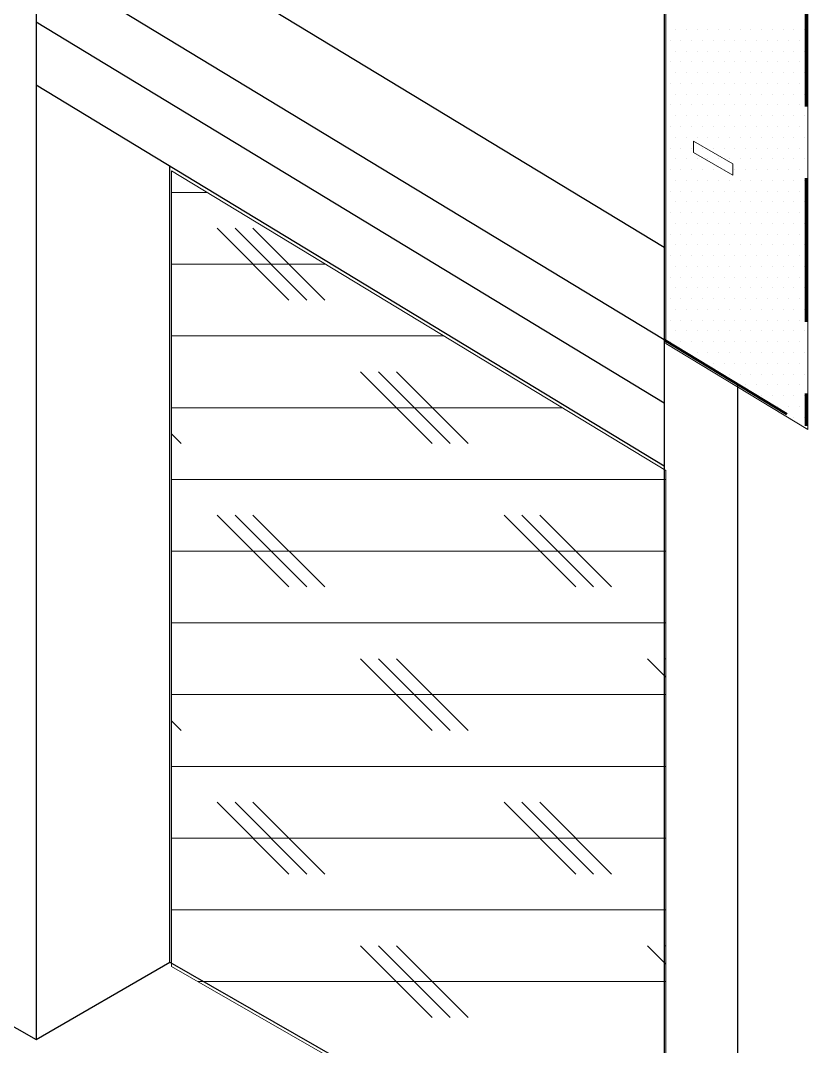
# Model space of a CAD drawing. Header units: inches. Extents: x -26 to 76, y -16 to 22.
# Drawn here: x -12.727 to -11.353, y -5.657 to -3.869 of the extents above; entities that cross this region are included whole.
import ezdxf

# ---------------------------------------------------------------- set-up
doc = ezdxf.new("R2010")
doc.units = ezdxf.units.IN
doc.header["$MEASUREMENT"] = 0
for name, pattern in [('AI-Linetype-32', [0.375113, 0.250075, -0.125038]), ('AI-Linetype-33', [0.375113, 0.250075, -0.125038]), ('AI-Linetype-83', [0.055556, 0.041667, -0.013889])]:
    doc.linetypes.add(name, pattern=pattern)
for name, color, linetype, lineweight in [('.ATI-HATCH', 7, 'Continuous', 0), ('G-ANNO-TTLB', 7, 'Continuous', 0), ('LOGOS', 7, 'Continuous', 0), ('TYVEK', 7, 'Continuous', 0)]:
    doc.layers.add(name, color=color, linetype=linetype, lineweight=lineweight)

# ---------------------------------------------------------------- blocks, each defined once
blk = doc.blocks.new('Block_312')
at = {"layer": 'LOGOS', "true_color": 0x231f20, "transparency": 33554687}
h = blk.add_hatch(color=250, dxfattribs=at)
h.dxf.hatch_style = 2
edge = h.paths.add_edge_path()
edge.add_spline(control_points=[(-11.6074, -2.9369), (-11.6493, -2.9575), (-11.6759, -2.9881), (-11.6759, -3.0224), (-11.6759, -3.0447), (-11.6646, -3.0654), (-11.6451, -3.0829), (-11.6347, -3.0736), (-11.6219, -3.0652), (-11.6074, -3.0581), (-11.6074, -3.0581), (-11.6074, -2.9369), (-11.6074, -2.9369)], knot_values=[0, 0, 0, 0, 1, 1, 1, 2, 2, 2, 3, 3, 3, 4, 4, 4, 4], degree=3, periodic=0)
h = blk.add_hatch(color=250, dxfattribs=at)
h.dxf.hatch_style = 2
edge = h.paths.add_edge_path()
edge.add_spline(control_points=[(-11.628, -3.0724), (-11.628, -3.0724), (-11.5423, -3.2207), (-11.5423, -3.2207), (-11.5423, -3.2207), (-11.628, -3.2702), (-11.628, -3.2702), (-11.628, -3.2702), (-11.628, -3.2319), (-11.628, -3.2319), (-11.6631, -3.2116), (-11.6848, -3.1836), (-11.6848, -3.1526), (-11.6848, -3.1526), (-11.6848, -3.0315), (-11.6848, -3.0315), (-11.6848, -3.0624), (-11.6631, -3.0905), (-11.628, -3.1107), (-11.628, -3.1107), (-11.628, -3.0724), (-11.628, -3.0724)], knot_values=[0, 0, 0, 0, 1, 1, 1, 2, 2, 2, 3, 3, 3, 4, 4, 4, 5, 5, 5, 6, 6, 6, 7, 7, 7, 7], degree=3, periodic=0)
at = {"layer": 'LOGOS'}
for points, knots in [([(-11.6074, -2.9369), (-11.6493, -2.9575), (-11.6759, -2.9881), (-11.6759, -3.0224), (-11.6759, -3.0447), (-11.6646, -3.0654), (-11.6451, -3.0829), (-11.6347, -3.0736), (-11.6219, -3.0652), (-11.6074, -3.0581), (-11.6074, -3.0581), (-11.6074, -2.9369), (-11.6074, -2.9369)], [0, 0, 0, 0, 1, 1, 1, 2, 2, 2, 3, 3, 3, 4, 4, 4, 4]), ([(-11.628, -3.0724), (-11.628, -3.0724), (-11.5423, -3.2207), (-11.5423, -3.2207), (-11.5423, -3.2207), (-11.628, -3.2702), (-11.628, -3.2702), (-11.628, -3.2702), (-11.628, -3.2319), (-11.628, -3.2319), (-11.6631, -3.2116), (-11.6848, -3.1836), (-11.6848, -3.1526), (-11.6848, -3.1526), (-11.6848, -3.0315), (-11.6848, -3.0315), (-11.6848, -3.0624), (-11.6631, -3.0905), (-11.628, -3.1107), (-11.628, -3.1107), (-11.628, -3.0724), (-11.628, -3.0724)], [0, 0, 0, 0, 1, 1, 1, 2, 2, 2, 3, 3, 3, 4, 4, 4, 5, 5, 5, 6, 6, 6, 7, 7, 7, 7])]:
    blk.add_open_spline(points, degree=3, knots=knots, dxfattribs=at)
blk = doc.blocks.new('Block_311')
at = {"layer": 'LOGOS', "color": 250, "linetype": 'AI-Linetype-83', "lineweight": 18, "true_color": 0x231f20}
blk.add_line((-11.5299, -2.5342), (-12.0638, -2.8424), dxfattribs=at)
at = {"layer": 'LOGOS', "color": 250, "lineweight": 18, "true_color": 0x231f20}
for points in [[(-12.2294, -2.9138), (-12.161, -2.8744), (-12.161, -2.8547), (-12.2293, -2.8941)], [(-12.2293, -2.8941), (-12.161, -2.9336), (-12.161, -2.9533), (-12.2293, -2.9138)], [(-12.161, -2.9533), (-12.0927, -2.9138), (-12.0927, -2.8941), (-12.161, -2.9336)], [(-11.5537, -3.0136), (-11.4854, -3.053), (-11.4854, -3.0728), (-11.5537, -3.0333)], [(-11.5537, -3.5464), (-11.4854, -3.5858), (-11.4854, -3.6055), (-11.5537, -3.5661)], [(-11.5537, -4.0791), (-11.4854, -4.1185), (-11.4854, -4.1383), (-11.5537, -4.0988)]]:
    blk.add_lwpolyline(points, close=True, dxfattribs=at)
at = {"layer": 'LOGOS'}
blk.add_blockref('Block_312', (0, 0), dxfattribs=at)
blk = doc.blocks.new('Block_340')
at = {"layer": '.ATI-HATCH'}
blk.add_open_spline([(-11.6021, -4.4316), (-11.6021, -4.4316), (-11.3546, -4.5816), (-11.3546, -4.5816), (-11.3546, -4.5816), (-11.3546, -2.2743), (-11.3546, -2.2743), (-11.3546, -2.2743), (-11.6021, -2.1244), (-11.6021, -2.1244), (-11.6021, -2.1244), (-11.6021, -4.4316), (-11.6021, -4.4316)], degree=3, knots=[0, 0, 0, 0, 1, 1, 1, 2, 2, 2, 3, 3, 3, 4, 4, 4, 4], dxfattribs=at)
at = {"layer": '.ATI-HATCH', "color": 8, "lineweight": 0, "true_color": 0x808080}
for points in [[(-11.585, -3.8849), (-11.585, -3.8849), (-11.585, -3.8849), (-11.585, -3.8849)], [(-11.5663, -3.8849), (-11.5663, -3.8849), (-11.5663, -3.8849), (-11.5663, -3.8849)], [(-11.5475, -3.8849), (-11.5475, -3.8849), (-11.5475, -3.8849), (-11.5475, -3.8849)], [(-11.5288, -3.8849), (-11.5288, -3.8849), (-11.5288, -3.8849), (-11.5288, -3.8849)], [(-11.51, -3.8849), (-11.51, -3.8849), (-11.51, -3.8849), (-11.51, -3.8849)], [(-11.4913, -3.8849), (-11.4913, -3.8849), (-11.4913, -3.8849), (-11.4913, -3.8849)], [(-11.4725, -3.8849), (-11.4725, -3.8849), (-11.4725, -3.8849), (-11.4725, -3.8849)], [(-11.4538, -3.8849), (-11.4538, -3.8849), (-11.4538, -3.8849), (-11.4538, -3.8849)], [(-11.435, -3.8849), (-11.435, -3.8849), (-11.435, -3.8849), (-11.435, -3.8849)], [(-11.4162, -3.8849), (-11.4162, -3.8849), (-11.4162, -3.8849), (-11.4162, -3.8849)], [(-11.3975, -3.8849), (-11.3975, -3.8849), (-11.3975, -3.8849), (-11.3975, -3.8849)], [(-11.3787, -3.8849), (-11.3787, -3.8849), (-11.3787, -3.8849), (-11.3787, -3.8849)], [(-11.36, -3.8849), (-11.36, -3.8849), (-11.36, -3.8849), (-11.36, -3.8849)], [(-11.5944, -3.9036), (-11.5944, -3.9036), (-11.5944, -3.9036), (-11.5944, -3.9036)], [(-11.5757, -3.9036), (-11.5757, -3.9036), (-11.5757, -3.9036), (-11.5757, -3.9036)], [(-11.5569, -3.9036), (-11.5569, -3.9036), (-11.5569, -3.9036), (-11.5569, -3.9036)], [(-11.5382, -3.9036), (-11.5382, -3.9036), (-11.5382, -3.9036), (-11.5382, -3.9036)], [(-11.5194, -3.9036), (-11.5194, -3.9036), (-11.5194, -3.9036), (-11.5194, -3.9036)], [(-11.5006, -3.9036), (-11.5006, -3.9036), (-11.5006, -3.9036), (-11.5006, -3.9036)], [(-11.4819, -3.9036), (-11.4819, -3.9036), (-11.4819, -3.9036), (-11.4819, -3.9036)], [(-11.4631, -3.9036), (-11.4631, -3.9036), (-11.4631, -3.9036), (-11.4631, -3.9036)], [(-11.4444, -3.9036), (-11.4444, -3.9036), (-11.4444, -3.9036), (-11.4444, -3.9036)], [(-11.4256, -3.9036), (-11.4256, -3.9036), (-11.4256, -3.9036), (-11.4256, -3.9036)], [(-11.4069, -3.9036), (-11.4069, -3.9036), (-11.4069, -3.9036), (-11.4069, -3.9036)], [(-11.3881, -3.9036), (-11.3881, -3.9036), (-11.3881, -3.9036), (-11.3881, -3.9036)], [(-11.3694, -3.9036), (-11.3694, -3.9036), (-11.3694, -3.9036), (-11.3694, -3.9036)], [(-11.585, -3.9224), (-11.585, -3.9224), (-11.585, -3.9224), (-11.585, -3.9224)], [(-11.5663, -3.9224), (-11.5663, -3.9224), (-11.5663, -3.9224), (-11.5663, -3.9224)], [(-11.5475, -3.9224), (-11.5475, -3.9224), (-11.5475, -3.9224), (-11.5475, -3.9224)], [(-11.5288, -3.9224), (-11.5288, -3.9224), (-11.5288, -3.9224), (-11.5288, -3.9224)], [(-11.51, -3.9224), (-11.51, -3.9224), (-11.51, -3.9224), (-11.51, -3.9224)], [(-11.4913, -3.9224), (-11.4913, -3.9224), (-11.4913, -3.9224), (-11.4913, -3.9224)], [(-11.4725, -3.9224), (-11.4725, -3.9224), (-11.4725, -3.9224), (-11.4725, -3.9224)], [(-11.4538, -3.9224), (-11.4538, -3.9224), (-11.4538, -3.9224), (-11.4538, -3.9224)], [(-11.435, -3.9224), (-11.435, -3.9224), (-11.435, -3.9224), (-11.435, -3.9224)], [(-11.4162, -3.9224), (-11.4162, -3.9224), (-11.4162, -3.9224), (-11.4162, -3.9224)], [(-11.3975, -3.9224), (-11.3975, -3.9224), (-11.3975, -3.9224), (-11.3975, -3.9224)], [(-11.3787, -3.9224), (-11.3787, -3.9224), (-11.3787, -3.9224), (-11.3787, -3.9224)], [(-11.36, -3.9224), (-11.36, -3.9224), (-11.36, -3.9224), (-11.36, -3.9224)], [(-11.5944, -3.9411), (-11.5944, -3.9411), (-11.5944, -3.9411), (-11.5944, -3.9411)], [(-11.5757, -3.9411), (-11.5757, -3.9411), (-11.5757, -3.9411), (-11.5757, -3.9411)], [(-11.5569, -3.9411), (-11.5569, -3.9411), (-11.5569, -3.9411), (-11.5569, -3.9411)], [(-11.5382, -3.9411), (-11.5382, -3.9411), (-11.5382, -3.9411), (-11.5382, -3.9411)], [(-11.5194, -3.9411), (-11.5194, -3.9411), (-11.5194, -3.9411), (-11.5194, -3.9411)], [(-11.5006, -3.9411), (-11.5006, -3.9411), (-11.5006, -3.9411), (-11.5006, -3.9411)], [(-11.4819, -3.9411), (-11.4819, -3.9411), (-11.4819, -3.9411), (-11.4819, -3.9411)], [(-11.4631, -3.9411), (-11.4631, -3.9411), (-11.4631, -3.9411), (-11.4631, -3.9411)], [(-11.4444, -3.9411), (-11.4444, -3.9411), (-11.4444, -3.9411), (-11.4444, -3.9411)], [(-11.4256, -3.9411), (-11.4256, -3.9411), (-11.4256, -3.9411), (-11.4256, -3.9411)], [(-11.4069, -3.9411), (-11.4069, -3.9411), (-11.4069, -3.9411), (-11.4069, -3.9411)], [(-11.3881, -3.9411), (-11.3881, -3.9411), (-11.3881, -3.9411), (-11.3881, -3.9411)], [(-11.3694, -3.9411), (-11.3694, -3.9411), (-11.3694, -3.9411), (-11.3694, -3.9411)], [(-11.585, -3.9599), (-11.585, -3.9599), (-11.585, -3.9599), (-11.585, -3.9599)], [(-11.5663, -3.9599), (-11.5663, -3.9599), (-11.5663, -3.9599), (-11.5663, -3.9599)], [(-11.5475, -3.9599), (-11.5475, -3.9599), (-11.5475, -3.9599), (-11.5475, -3.9599)], [(-11.5288, -3.9599), (-11.5288, -3.9599), (-11.5288, -3.9599), (-11.5288, -3.9599)], [(-11.51, -3.9599), (-11.51, -3.9599), (-11.51, -3.9599), (-11.51, -3.9599)], [(-11.4913, -3.9599), (-11.4913, -3.9599), (-11.4913, -3.9599), (-11.4913, -3.9599)], [(-11.4725, -3.9599), (-11.4725, -3.9599), (-11.4725, -3.9599), (-11.4725, -3.9599)], [(-11.4538, -3.9599), (-11.4538, -3.9599), (-11.4538, -3.9599), (-11.4538, -3.9599)], [(-11.435, -3.9599), (-11.435, -3.9599), (-11.435, -3.9599), (-11.435, -3.9599)], [(-11.4162, -3.9599), (-11.4162, -3.9599), (-11.4162, -3.9599), (-11.4162, -3.9599)], [(-11.3975, -3.9599), (-11.3975, -3.9599), (-11.3975, -3.9599), (-11.3975, -3.9599)], [(-11.3787, -3.9599), (-11.3787, -3.9599), (-11.3787, -3.9599), (-11.3787, -3.9599)], [(-11.36, -3.9599), (-11.36, -3.9599), (-11.36, -3.9599), (-11.36, -3.9599)], [(-11.5944, -3.9787), (-11.5944, -3.9787), (-11.5944, -3.9787), (-11.5944, -3.9787)], [(-11.5757, -3.9787), (-11.5757, -3.9787), (-11.5757, -3.9787), (-11.5757, -3.9787)], [(-11.5569, -3.9787), (-11.5569, -3.9787), (-11.5569, -3.9787), (-11.5569, -3.9787)], [(-11.5382, -3.9787), (-11.5382, -3.9787), (-11.5382, -3.9787), (-11.5382, -3.9787)], [(-11.5194, -3.9787), (-11.5194, -3.9787), (-11.5194, -3.9787), (-11.5194, -3.9787)], [(-11.5006, -3.9787), (-11.5006, -3.9787), (-11.5006, -3.9787), (-11.5006, -3.9787)], [(-11.4819, -3.9787), (-11.4819, -3.9787), (-11.4819, -3.9787), (-11.4819, -3.9787)], [(-11.4631, -3.9787), (-11.4631, -3.9787), (-11.4631, -3.9787), (-11.4631, -3.9787)], [(-11.4444, -3.9787), (-11.4444, -3.9787), (-11.4444, -3.9787), (-11.4444, -3.9787)], [(-11.4256, -3.9787), (-11.4256, -3.9787), (-11.4256, -3.9787), (-11.4256, -3.9787)], [(-11.4069, -3.9787), (-11.4069, -3.9787), (-11.4069, -3.9787), (-11.4069, -3.9787)], [(-11.3881, -3.9787), (-11.3881, -3.9787), (-11.3881, -3.9787), (-11.3881, -3.9787)], [(-11.3694, -3.9787), (-11.3694, -3.9787), (-11.3694, -3.9787), (-11.3694, -3.9787)], [(-11.585, -3.9974), (-11.585, -3.9974), (-11.585, -3.9974), (-11.585, -3.9974)], [(-11.5663, -3.9974), (-11.5663, -3.9974), (-11.5663, -3.9974), (-11.5663, -3.9974)], [(-11.5475, -3.9974), (-11.5475, -3.9974), (-11.5475, -3.9974), (-11.5475, -3.9974)], [(-11.5288, -3.9974), (-11.5288, -3.9974), (-11.5288, -3.9974), (-11.5288, -3.9974)], [(-11.51, -3.9974), (-11.51, -3.9974), (-11.51, -3.9974), (-11.51, -3.9974)], [(-11.4913, -3.9974), (-11.4913, -3.9974), (-11.4913, -3.9974), (-11.4913, -3.9974)], [(-11.4725, -3.9974), (-11.4725, -3.9974), (-11.4725, -3.9974), (-11.4725, -3.9974)], [(-11.4538, -3.9974), (-11.4538, -3.9974), (-11.4538, -3.9974), (-11.4538, -3.9974)], [(-11.435, -3.9974), (-11.435, -3.9974), (-11.435, -3.9974), (-11.435, -3.9974)], [(-11.4162, -3.9974), (-11.4162, -3.9974), (-11.4162, -3.9974), (-11.4162, -3.9974)], [(-11.3975, -3.9974), (-11.3975, -3.9974), (-11.3975, -3.9974), (-11.3975, -3.9974)], [(-11.3787, -3.9974), (-11.3787, -3.9974), (-11.3787, -3.9974), (-11.3787, -3.9974)], [(-11.36, -3.9974), (-11.36, -3.9974), (-11.36, -3.9974), (-11.36, -3.9974)], [(-11.5944, -4.0162), (-11.5944, -4.0162), (-11.5944, -4.0162), (-11.5944, -4.0162)], [(-11.5757, -4.0162), (-11.5757, -4.0162), (-11.5757, -4.0162), (-11.5757, -4.0162)], [(-11.5569, -4.0162), (-11.5569, -4.0162), (-11.5569, -4.0162), (-11.5569, -4.0162)], [(-11.5382, -4.0162), (-11.5382, -4.0162), (-11.5382, -4.0162), (-11.5382, -4.0162)], [(-11.5194, -4.0162), (-11.5194, -4.0162), (-11.5194, -4.0162), (-11.5194, -4.0162)], [(-11.5006, -4.0162), (-11.5006, -4.0162), (-11.5006, -4.0162), (-11.5006, -4.0162)], [(-11.4819, -4.0162), (-11.4819, -4.0162), (-11.4819, -4.0162), (-11.4819, -4.0162)], [(-11.4631, -4.0162), (-11.4631, -4.0162), (-11.4631, -4.0162), (-11.4631, -4.0162)], [(-11.4444, -4.0162), (-11.4444, -4.0162), (-11.4444, -4.0162), (-11.4444, -4.0162)], [(-11.4256, -4.0162), (-11.4256, -4.0162), (-11.4256, -4.0162), (-11.4256, -4.0162)], [(-11.4069, -4.0162), (-11.4069, -4.0162), (-11.4069, -4.0162), (-11.4069, -4.0162)], [(-11.3881, -4.0162), (-11.3881, -4.0162), (-11.3881, -4.0162), (-11.3881, -4.0162)], [(-11.3694, -4.0162), (-11.3694, -4.0162), (-11.3694, -4.0162), (-11.3694, -4.0162)], [(-11.585, -4.0349), (-11.585, -4.0349), (-11.585, -4.0349), (-11.585, -4.0349)], [(-11.5663, -4.0349), (-11.5663, -4.0349), (-11.5663, -4.0349), (-11.5663, -4.0349)], [(-11.5475, -4.0349), (-11.5475, -4.0349), (-11.5475, -4.0349), (-11.5475, -4.0349)], [(-11.5288, -4.0349), (-11.5288, -4.0349), (-11.5288, -4.0349), (-11.5288, -4.0349)], [(-11.51, -4.0349), (-11.51, -4.0349), (-11.51, -4.0349), (-11.51, -4.0349)], [(-11.4913, -4.0349), (-11.4913, -4.0349), (-11.4913, -4.0349), (-11.4913, -4.0349)], [(-11.4725, -4.0349), (-11.4725, -4.0349), (-11.4725, -4.0349), (-11.4725, -4.0349)], [(-11.4538, -4.0349), (-11.4538, -4.0349), (-11.4538, -4.0349), (-11.4538, -4.0349)], [(-11.435, -4.0349), (-11.435, -4.0349), (-11.435, -4.0349), (-11.435, -4.0349)], [(-11.4162, -4.0349), (-11.4162, -4.0349), (-11.4162, -4.0349), (-11.4162, -4.0349)], [(-11.3975, -4.0349), (-11.3975, -4.0349), (-11.3975, -4.0349), (-11.3975, -4.0349)], [(-11.3787, -4.0349), (-11.3787, -4.0349), (-11.3787, -4.0349), (-11.3787, -4.0349)], [(-11.36, -4.0349), (-11.36, -4.0349), (-11.36, -4.0349), (-11.36, -4.0349)], [(-11.5944, -4.0537), (-11.5944, -4.0537), (-11.5944, -4.0537), (-11.5944, -4.0537)], [(-11.5757, -4.0537), (-11.5757, -4.0537), (-11.5757, -4.0537), (-11.5757, -4.0537)], [(-11.5569, -4.0537), (-11.5569, -4.0537), (-11.5569, -4.0537), (-11.5569, -4.0537)], [(-11.5382, -4.0537), (-11.5382, -4.0537), (-11.5382, -4.0537), (-11.5382, -4.0537)], [(-11.5194, -4.0537), (-11.5194, -4.0537), (-11.5194, -4.0537), (-11.5194, -4.0537)], [(-11.5006, -4.0537), (-11.5006, -4.0537), (-11.5006, -4.0537), (-11.5006, -4.0537)], [(-11.4819, -4.0537), (-11.4819, -4.0537), (-11.4819, -4.0537), (-11.4819, -4.0537)], [(-11.4631, -4.0537), (-11.4631, -4.0537), (-11.4631, -4.0537), (-11.4631, -4.0537)], [(-11.4444, -4.0537), (-11.4444, -4.0537), (-11.4444, -4.0537), (-11.4444, -4.0537)], [(-11.4256, -4.0537), (-11.4256, -4.0537), (-11.4256, -4.0537), (-11.4256, -4.0537)], [(-11.4069, -4.0537), (-11.4069, -4.0537), (-11.4069, -4.0537), (-11.4069, -4.0537)], [(-11.3881, -4.0537), (-11.3881, -4.0537), (-11.3881, -4.0537), (-11.3881, -4.0537)], [(-11.3694, -4.0537), (-11.3694, -4.0537), (-11.3694, -4.0537), (-11.3694, -4.0537)], [(-11.585, -4.0724), (-11.585, -4.0724), (-11.585, -4.0724), (-11.585, -4.0724)], [(-11.5663, -4.0724), (-11.5663, -4.0724), (-11.5663, -4.0724), (-11.5663, -4.0724)], [(-11.5475, -4.0724), (-11.5475, -4.0724), (-11.5475, -4.0724), (-11.5475, -4.0724)], [(-11.5288, -4.0724), (-11.5288, -4.0724), (-11.5288, -4.0724), (-11.5288, -4.0724)], [(-11.51, -4.0724), (-11.51, -4.0724), (-11.51, -4.0724), (-11.51, -4.0724)], [(-11.4913, -4.0724), (-11.4913, -4.0724), (-11.4913, -4.0724), (-11.4913, -4.0724)], [(-11.4725, -4.0724), (-11.4725, -4.0724), (-11.4725, -4.0724), (-11.4725, -4.0724)], [(-11.4538, -4.0724), (-11.4538, -4.0724), (-11.4538, -4.0724), (-11.4538, -4.0724)], [(-11.435, -4.0724), (-11.435, -4.0724), (-11.435, -4.0724), (-11.435, -4.0724)], [(-11.4162, -4.0724), (-11.4162, -4.0724), (-11.4162, -4.0724), (-11.4162, -4.0724)], [(-11.3975, -4.0724), (-11.3975, -4.0724), (-11.3975, -4.0724), (-11.3975, -4.0724)], [(-11.3787, -4.0724), (-11.3787, -4.0724), (-11.3787, -4.0724), (-11.3787, -4.0724)], [(-11.36, -4.0724), (-11.36, -4.0724), (-11.36, -4.0724), (-11.36, -4.0724)], [(-11.5944, -4.0912), (-11.5944, -4.0912), (-11.5944, -4.0912), (-11.5944, -4.0912)], [(-11.5757, -4.0912), (-11.5757, -4.0912), (-11.5757, -4.0912), (-11.5757, -4.0912)], [(-11.5569, -4.0912), (-11.5569, -4.0912), (-11.5569, -4.0912), (-11.5569, -4.0912)], [(-11.5382, -4.0912), (-11.5382, -4.0912), (-11.5382, -4.0912), (-11.5382, -4.0912)], [(-11.5194, -4.0912), (-11.5194, -4.0912), (-11.5194, -4.0912), (-11.5194, -4.0912)], [(-11.5006, -4.0912), (-11.5006, -4.0912), (-11.5006, -4.0912), (-11.5006, -4.0912)], [(-11.4819, -4.0912), (-11.4819, -4.0912), (-11.4819, -4.0912), (-11.4819, -4.0912)], [(-11.4631, -4.0912), (-11.4631, -4.0912), (-11.4631, -4.0912), (-11.4631, -4.0912)], [(-11.4444, -4.0912), (-11.4444, -4.0912), (-11.4444, -4.0912), (-11.4444, -4.0912)], [(-11.4256, -4.0912), (-11.4256, -4.0912), (-11.4256, -4.0912), (-11.4256, -4.0912)], [(-11.4069, -4.0912), (-11.4069, -4.0912), (-11.4069, -4.0912), (-11.4069, -4.0912)], [(-11.3881, -4.0912), (-11.3881, -4.0912), (-11.3881, -4.0912), (-11.3881, -4.0912)], [(-11.3694, -4.0912), (-11.3694, -4.0912), (-11.3694, -4.0912), (-11.3694, -4.0912)], [(-11.585, -4.11), (-11.585, -4.11), (-11.585, -4.11), (-11.585, -4.11)], [(-11.5663, -4.11), (-11.5663, -4.11), (-11.5663, -4.11), (-11.5663, -4.11)], [(-11.5475, -4.11), (-11.5475, -4.11), (-11.5475, -4.11), (-11.5475, -4.11)], [(-11.5288, -4.11), (-11.5288, -4.11), (-11.5288, -4.11), (-11.5288, -4.11)], [(-11.51, -4.11), (-11.51, -4.11), (-11.51, -4.11), (-11.51, -4.11)], [(-11.4913, -4.11), (-11.4913, -4.11), (-11.4913, -4.11), (-11.4913, -4.11)], [(-11.4725, -4.11), (-11.4725, -4.11), (-11.4725, -4.11), (-11.4725, -4.11)], [(-11.4538, -4.11), (-11.4538, -4.11), (-11.4538, -4.11), (-11.4538, -4.11)], [(-11.435, -4.11), (-11.435, -4.11), (-11.435, -4.11), (-11.435, -4.11)], [(-11.4162, -4.11), (-11.4162, -4.11), (-11.4162, -4.11), (-11.4162, -4.11)], [(-11.3975, -4.11), (-11.3975, -4.11), (-11.3975, -4.11), (-11.3975, -4.11)], [(-11.3787, -4.11), (-11.3787, -4.11), (-11.3787, -4.11), (-11.3787, -4.11)], [(-11.36, -4.11), (-11.36, -4.11), (-11.36, -4.11), (-11.36, -4.11)], [(-11.5944, -4.1287), (-11.5944, -4.1287), (-11.5944, -4.1287), (-11.5944, -4.1287)], [(-11.5757, -4.1287), (-11.5757, -4.1287), (-11.5757, -4.1287), (-11.5757, -4.1287)], [(-11.5569, -4.1287), (-11.5569, -4.1287), (-11.5569, -4.1287), (-11.5569, -4.1287)], [(-11.5382, -4.1287), (-11.5382, -4.1287), (-11.5382, -4.1287), (-11.5382, -4.1287)], [(-11.5194, -4.1287), (-11.5194, -4.1287), (-11.5194, -4.1287), (-11.5194, -4.1287)], [(-11.5006, -4.1287), (-11.5006, -4.1287), (-11.5006, -4.1287), (-11.5006, -4.1287)], [(-11.4819, -4.1287), (-11.4819, -4.1287), (-11.4819, -4.1287), (-11.4819, -4.1287)], [(-11.4631, -4.1287), (-11.4631, -4.1287), (-11.4631, -4.1287), (-11.4631, -4.1287)], [(-11.4444, -4.1287), (-11.4444, -4.1287), (-11.4444, -4.1287), (-11.4444, -4.1287)], [(-11.4256, -4.1287), (-11.4256, -4.1287), (-11.4256, -4.1287), (-11.4256, -4.1287)], [(-11.4069, -4.1287), (-11.4069, -4.1287), (-11.4069, -4.1287), (-11.4069, -4.1287)], [(-11.3881, -4.1287), (-11.3881, -4.1287), (-11.3881, -4.1287), (-11.3881, -4.1287)], [(-11.3694, -4.1287), (-11.3694, -4.1287), (-11.3694, -4.1287), (-11.3694, -4.1287)], [(-11.585, -4.1475), (-11.585, -4.1475), (-11.585, -4.1475), (-11.585, -4.1475)], [(-11.5663, -4.1475), (-11.5663, -4.1475), (-11.5663, -4.1475), (-11.5663, -4.1475)], [(-11.5475, -4.1475), (-11.5475, -4.1475), (-11.5475, -4.1475), (-11.5475, -4.1475)], [(-11.5288, -4.1475), (-11.5288, -4.1475), (-11.5288, -4.1475), (-11.5288, -4.1475)], [(-11.51, -4.1475), (-11.51, -4.1475), (-11.51, -4.1475), (-11.51, -4.1475)], [(-11.4913, -4.1475), (-11.4913, -4.1475), (-11.4913, -4.1475), (-11.4913, -4.1475)], [(-11.4725, -4.1475), (-11.4725, -4.1475), (-11.4725, -4.1475), (-11.4725, -4.1475)], [(-11.4538, -4.1475), (-11.4538, -4.1475), (-11.4538, -4.1475), (-11.4538, -4.1475)], [(-11.435, -4.1475), (-11.435, -4.1475), (-11.435, -4.1475), (-11.435, -4.1475)], [(-11.4162, -4.1475), (-11.4162, -4.1475), (-11.4162, -4.1475), (-11.4162, -4.1475)], [(-11.3975, -4.1475), (-11.3975, -4.1475), (-11.3975, -4.1475), (-11.3975, -4.1475)], [(-11.3787, -4.1475), (-11.3787, -4.1475), (-11.3787, -4.1475), (-11.3787, -4.1475)], [(-11.36, -4.1475), (-11.36, -4.1475), (-11.36, -4.1475), (-11.36, -4.1475)], [(-11.5944, -4.1662), (-11.5944, -4.1662), (-11.5944, -4.1662), (-11.5944, -4.1662)], [(-11.5757, -4.1662), (-11.5757, -4.1662), (-11.5757, -4.1662), (-11.5757, -4.1662)], [(-11.5569, -4.1662), (-11.5569, -4.1662), (-11.5569, -4.1662), (-11.5569, -4.1662)], [(-11.5382, -4.1662), (-11.5382, -4.1662), (-11.5382, -4.1662), (-11.5382, -4.1662)], [(-11.5194, -4.1662), (-11.5194, -4.1662), (-11.5194, -4.1662), (-11.5194, -4.1662)], [(-11.5006, -4.1662), (-11.5006, -4.1662), (-11.5006, -4.1662), (-11.5006, -4.1662)], [(-11.4819, -4.1662), (-11.4819, -4.1662), (-11.4819, -4.1662), (-11.4819, -4.1662)], [(-11.4631, -4.1662), (-11.4631, -4.1662), (-11.4631, -4.1662), (-11.4631, -4.1662)], [(-11.4444, -4.1662), (-11.4444, -4.1662), (-11.4444, -4.1662), (-11.4444, -4.1662)], [(-11.4256, -4.1662), (-11.4256, -4.1662), (-11.4256, -4.1662), (-11.4256, -4.1662)], [(-11.4069, -4.1662), (-11.4069, -4.1662), (-11.4069, -4.1662), (-11.4069, -4.1662)], [(-11.3881, -4.1662), (-11.3881, -4.1662), (-11.3881, -4.1662), (-11.3881, -4.1662)], [(-11.3694, -4.1662), (-11.3694, -4.1662), (-11.3694, -4.1662), (-11.3694, -4.1662)], [(-11.585, -4.185), (-11.585, -4.185), (-11.585, -4.185), (-11.585, -4.185)], [(-11.5663, -4.185), (-11.5663, -4.185), (-11.5663, -4.185), (-11.5663, -4.185)], [(-11.5475, -4.185), (-11.5475, -4.185), (-11.5475, -4.185), (-11.5475, -4.185)], [(-11.5288, -4.185), (-11.5288, -4.185), (-11.5288, -4.185), (-11.5288, -4.185)], [(-11.51, -4.185), (-11.51, -4.185), (-11.51, -4.185), (-11.51, -4.185)], [(-11.4913, -4.185), (-11.4913, -4.185), (-11.4913, -4.185), (-11.4913, -4.185)], [(-11.4725, -4.185), (-11.4725, -4.185), (-11.4725, -4.185), (-11.4725, -4.185)], [(-11.4538, -4.185), (-11.4538, -4.185), (-11.4538, -4.185), (-11.4538, -4.185)], [(-11.435, -4.185), (-11.435, -4.185), (-11.435, -4.185), (-11.435, -4.185)], [(-11.4162, -4.185), (-11.4162, -4.185), (-11.4162, -4.185), (-11.4162, -4.185)], [(-11.3975, -4.185), (-11.3975, -4.185), (-11.3975, -4.185), (-11.3975, -4.185)], [(-11.3787, -4.185), (-11.3787, -4.185), (-11.3787, -4.185), (-11.3787, -4.185)], [(-11.36, -4.185), (-11.36, -4.185), (-11.36, -4.185), (-11.36, -4.185)], [(-11.5944, -4.2037), (-11.5944, -4.2037), (-11.5944, -4.2037), (-11.5944, -4.2037)], [(-11.5757, -4.2037), (-11.5757, -4.2037), (-11.5757, -4.2037), (-11.5757, -4.2037)], [(-11.5569, -4.2037), (-11.5569, -4.2037), (-11.5569, -4.2037), (-11.5569, -4.2037)], [(-11.5382, -4.2037), (-11.5382, -4.2037), (-11.5382, -4.2037), (-11.5382, -4.2037)], [(-11.5194, -4.2037), (-11.5194, -4.2037), (-11.5194, -4.2037), (-11.5194, -4.2037)], [(-11.5006, -4.2037), (-11.5006, -4.2037), (-11.5006, -4.2037), (-11.5006, -4.2037)], [(-11.4819, -4.2037), (-11.4819, -4.2037), (-11.4819, -4.2037), (-11.4819, -4.2037)], [(-11.4631, -4.2037), (-11.4631, -4.2037), (-11.4631, -4.2037), (-11.4631, -4.2037)], [(-11.4444, -4.2037), (-11.4444, -4.2037), (-11.4444, -4.2037), (-11.4444, -4.2037)], [(-11.4256, -4.2037), (-11.4256, -4.2037), (-11.4256, -4.2037), (-11.4256, -4.2037)], [(-11.4069, -4.2037), (-11.4069, -4.2037), (-11.4069, -4.2037), (-11.4069, -4.2037)], [(-11.3881, -4.2037), (-11.3881, -4.2037), (-11.3881, -4.2037), (-11.3881, -4.2037)], [(-11.3694, -4.2037), (-11.3694, -4.2037), (-11.3694, -4.2037), (-11.3694, -4.2037)], [(-11.585, -4.2225), (-11.585, -4.2225), (-11.585, -4.2225), (-11.585, -4.2225)], [(-11.5663, -4.2225), (-11.5663, -4.2225), (-11.5663, -4.2225), (-11.5663, -4.2225)], [(-11.5475, -4.2225), (-11.5475, -4.2225), (-11.5475, -4.2225), (-11.5475, -4.2225)], [(-11.5288, -4.2225), (-11.5288, -4.2225), (-11.5288, -4.2225), (-11.5288, -4.2225)], [(-11.51, -4.2225), (-11.51, -4.2225), (-11.51, -4.2225), (-11.51, -4.2225)], [(-11.4913, -4.2225), (-11.4913, -4.2225), (-11.4913, -4.2225), (-11.4913, -4.2225)], [(-11.4725, -4.2225), (-11.4725, -4.2225), (-11.4725, -4.2225), (-11.4725, -4.2225)], [(-11.4538, -4.2225), (-11.4538, -4.2225), (-11.4538, -4.2225), (-11.4538, -4.2225)], [(-11.435, -4.2225), (-11.435, -4.2225), (-11.435, -4.2225), (-11.435, -4.2225)], [(-11.4162, -4.2225), (-11.4162, -4.2225), (-11.4162, -4.2225), (-11.4162, -4.2225)], [(-11.3975, -4.2225), (-11.3975, -4.2225), (-11.3975, -4.2225), (-11.3975, -4.2225)], [(-11.3787, -4.2225), (-11.3787, -4.2225), (-11.3787, -4.2225), (-11.3787, -4.2225)], [(-11.36, -4.2225), (-11.36, -4.2225), (-11.36, -4.2225), (-11.36, -4.2225)], [(-11.5944, -4.2412), (-11.5944, -4.2412), (-11.5944, -4.2412), (-11.5944, -4.2412)], [(-11.5757, -4.2412), (-11.5757, -4.2412), (-11.5757, -4.2412), (-11.5757, -4.2412)], [(-11.5569, -4.2412), (-11.5569, -4.2412), (-11.5569, -4.2412), (-11.5569, -4.2412)], [(-11.5382, -4.2412), (-11.5382, -4.2412), (-11.5382, -4.2412), (-11.5382, -4.2412)], [(-11.5194, -4.2412), (-11.5194, -4.2412), (-11.5194, -4.2412), (-11.5194, -4.2412)], [(-11.5006, -4.2412), (-11.5006, -4.2412), (-11.5006, -4.2412), (-11.5006, -4.2412)], [(-11.4819, -4.2412), (-11.4819, -4.2412), (-11.4819, -4.2412), (-11.4819, -4.2412)], [(-11.4631, -4.2412), (-11.4631, -4.2412), (-11.4631, -4.2412), (-11.4631, -4.2412)], [(-11.4444, -4.2412), (-11.4444, -4.2412), (-11.4444, -4.2412), (-11.4444, -4.2412)], [(-11.4256, -4.2412), (-11.4256, -4.2412), (-11.4256, -4.2412), (-11.4256, -4.2412)], [(-11.4069, -4.2412), (-11.4069, -4.2412), (-11.4069, -4.2412), (-11.4069, -4.2412)], [(-11.3881, -4.2412), (-11.3881, -4.2412), (-11.3881, -4.2412), (-11.3881, -4.2412)], [(-11.3694, -4.2412), (-11.3694, -4.2412), (-11.3694, -4.2412), (-11.3694, -4.2412)], [(-11.585, -4.26), (-11.585, -4.26), (-11.585, -4.26), (-11.585, -4.26)], [(-11.5663, -4.26), (-11.5663, -4.26), (-11.5663, -4.26), (-11.5663, -4.26)], [(-11.5475, -4.26), (-11.5475, -4.26), (-11.5475, -4.26), (-11.5475, -4.26)], [(-11.5288, -4.26), (-11.5288, -4.26), (-11.5288, -4.26), (-11.5288, -4.26)], [(-11.51, -4.26), (-11.51, -4.26), (-11.51, -4.26), (-11.51, -4.26)], [(-11.4913, -4.26), (-11.4913, -4.26), (-11.4913, -4.26), (-11.4913, -4.26)], [(-11.4725, -4.26), (-11.4725, -4.26), (-11.4725, -4.26), (-11.4725, -4.26)], [(-11.4538, -4.26), (-11.4538, -4.26), (-11.4538, -4.26), (-11.4538, -4.26)], [(-11.435, -4.26), (-11.435, -4.26), (-11.435, -4.26), (-11.435, -4.26)], [(-11.4162, -4.26), (-11.4162, -4.26), (-11.4162, -4.26), (-11.4162, -4.26)], [(-11.3975, -4.26), (-11.3975, -4.26), (-11.3975, -4.26), (-11.3975, -4.26)], [(-11.3787, -4.26), (-11.3787, -4.26), (-11.3787, -4.26), (-11.3787, -4.26)], [(-11.36, -4.26), (-11.36, -4.26), (-11.36, -4.26), (-11.36, -4.26)], [(-11.5944, -4.2788), (-11.5944, -4.2788), (-11.5944, -4.2788), (-11.5944, -4.2788)], [(-11.5757, -4.2788), (-11.5757, -4.2788), (-11.5757, -4.2788), (-11.5757, -4.2788)], [(-11.5569, -4.2788), (-11.5569, -4.2788), (-11.5569, -4.2788), (-11.5569, -4.2788)], [(-11.5382, -4.2788), (-11.5382, -4.2788), (-11.5382, -4.2788), (-11.5382, -4.2788)], [(-11.5194, -4.2788), (-11.5194, -4.2788), (-11.5194, -4.2788), (-11.5194, -4.2788)], [(-11.5006, -4.2788), (-11.5006, -4.2788), (-11.5006, -4.2788), (-11.5006, -4.2788)], [(-11.4819, -4.2788), (-11.4819, -4.2788), (-11.4819, -4.2788), (-11.4819, -4.2788)], [(-11.4631, -4.2788), (-11.4631, -4.2788), (-11.4631, -4.2788), (-11.4631, -4.2788)], [(-11.4444, -4.2788), (-11.4444, -4.2788), (-11.4444, -4.2788), (-11.4444, -4.2788)], [(-11.4256, -4.2788), (-11.4256, -4.2788), (-11.4256, -4.2788), (-11.4256, -4.2788)], [(-11.4069, -4.2788), (-11.4069, -4.2788), (-11.4069, -4.2788), (-11.4069, -4.2788)], [(-11.3881, -4.2788), (-11.3881, -4.2788), (-11.3881, -4.2788), (-11.3881, -4.2788)], [(-11.3694, -4.2788), (-11.3694, -4.2788), (-11.3694, -4.2788), (-11.3694, -4.2788)], [(-11.585, -4.2975), (-11.585, -4.2975), (-11.585, -4.2975), (-11.585, -4.2975)], [(-11.5663, -4.2975), (-11.5663, -4.2975), (-11.5663, -4.2975), (-11.5663, -4.2975)], [(-11.5475, -4.2975), (-11.5475, -4.2975), (-11.5475, -4.2975), (-11.5475, -4.2975)], [(-11.5288, -4.2975), (-11.5288, -4.2975), (-11.5288, -4.2975), (-11.5288, -4.2975)], [(-11.51, -4.2975), (-11.51, -4.2975), (-11.51, -4.2975), (-11.51, -4.2975)], [(-11.4913, -4.2975), (-11.4913, -4.2975), (-11.4913, -4.2975), (-11.4913, -4.2975)], [(-11.4725, -4.2975), (-11.4725, -4.2975), (-11.4725, -4.2975), (-11.4725, -4.2975)], [(-11.4538, -4.2975), (-11.4538, -4.2975), (-11.4538, -4.2975), (-11.4538, -4.2975)], [(-11.435, -4.2975), (-11.435, -4.2975), (-11.435, -4.2975), (-11.435, -4.2975)], [(-11.4162, -4.2975), (-11.4162, -4.2975), (-11.4162, -4.2975), (-11.4162, -4.2975)], [(-11.3975, -4.2975), (-11.3975, -4.2975), (-11.3975, -4.2975), (-11.3975, -4.2975)], [(-11.3787, -4.2975), (-11.3787, -4.2975), (-11.3787, -4.2975), (-11.3787, -4.2975)], [(-11.36, -4.2975), (-11.36, -4.2975), (-11.36, -4.2975), (-11.36, -4.2975)], [(-11.5944, -4.3163), (-11.5944, -4.3163), (-11.5944, -4.3163), (-11.5944, -4.3163)], [(-11.5757, -4.3163), (-11.5757, -4.3163), (-11.5757, -4.3163), (-11.5757, -4.3163)], [(-11.5569, -4.3163), (-11.5569, -4.3163), (-11.5569, -4.3163), (-11.5569, -4.3163)], [(-11.5382, -4.3163), (-11.5382, -4.3163), (-11.5382, -4.3163), (-11.5382, -4.3163)], [(-11.5194, -4.3163), (-11.5194, -4.3163), (-11.5194, -4.3163), (-11.5194, -4.3163)], [(-11.5006, -4.3163), (-11.5006, -4.3163), (-11.5006, -4.3163), (-11.5006, -4.3163)], [(-11.4819, -4.3163), (-11.4819, -4.3163), (-11.4819, -4.3163), (-11.4819, -4.3163)], [(-11.4631, -4.3163), (-11.4631, -4.3163), (-11.4631, -4.3163), (-11.4631, -4.3163)], [(-11.4444, -4.3163), (-11.4444, -4.3163), (-11.4444, -4.3163), (-11.4444, -4.3163)], [(-11.4256, -4.3163), (-11.4256, -4.3163), (-11.4256, -4.3163), (-11.4256, -4.3163)], [(-11.4069, -4.3163), (-11.4069, -4.3163), (-11.4069, -4.3163), (-11.4069, -4.3163)], [(-11.3881, -4.3163), (-11.3881, -4.3163), (-11.3881, -4.3163), (-11.3881, -4.3163)], [(-11.3694, -4.3163), (-11.3694, -4.3163), (-11.3694, -4.3163), (-11.3694, -4.3163)], [(-11.585, -4.335), (-11.585, -4.335), (-11.585, -4.335), (-11.585, -4.335)], [(-11.5663, -4.335), (-11.5663, -4.335), (-11.5663, -4.335), (-11.5663, -4.335)], [(-11.5475, -4.335), (-11.5475, -4.335), (-11.5475, -4.335), (-11.5475, -4.335)], [(-11.5288, -4.335), (-11.5288, -4.335), (-11.5288, -4.335), (-11.5288, -4.335)], [(-11.51, -4.335), (-11.51, -4.335), (-11.51, -4.335), (-11.51, -4.335)], [(-11.4913, -4.335), (-11.4913, -4.335), (-11.4913, -4.335), (-11.4913, -4.335)], [(-11.4725, -4.335), (-11.4725, -4.335), (-11.4725, -4.335), (-11.4725, -4.335)], [(-11.4538, -4.335), (-11.4538, -4.335), (-11.4538, -4.335), (-11.4538, -4.335)], [(-11.435, -4.335), (-11.435, -4.335), (-11.435, -4.335), (-11.435, -4.335)], [(-11.4162, -4.335), (-11.4162, -4.335), (-11.4162, -4.335), (-11.4162, -4.335)], [(-11.3975, -4.335), (-11.3975, -4.335), (-11.3975, -4.335), (-11.3975, -4.335)], [(-11.3787, -4.335), (-11.3787, -4.335), (-11.3787, -4.335), (-11.3787, -4.335)], [(-11.36, -4.335), (-11.36, -4.335), (-11.36, -4.335), (-11.36, -4.335)], [(-11.5944, -4.3538), (-11.5944, -4.3538), (-11.5944, -4.3538), (-11.5944, -4.3538)], [(-11.5757, -4.3538), (-11.5757, -4.3538), (-11.5757, -4.3538), (-11.5757, -4.3538)], [(-11.5569, -4.3538), (-11.5569, -4.3538), (-11.5569, -4.3538), (-11.5569, -4.3538)], [(-11.5382, -4.3538), (-11.5382, -4.3538), (-11.5382, -4.3538), (-11.5382, -4.3538)], [(-11.5194, -4.3538), (-11.5194, -4.3538), (-11.5194, -4.3538), (-11.5194, -4.3538)], [(-11.5006, -4.3538), (-11.5006, -4.3538), (-11.5006, -4.3538), (-11.5006, -4.3538)], [(-11.4819, -4.3538), (-11.4819, -4.3538), (-11.4819, -4.3538), (-11.4819, -4.3538)], [(-11.4631, -4.3538), (-11.4631, -4.3538), (-11.4631, -4.3538), (-11.4631, -4.3538)], [(-11.4444, -4.3538), (-11.4444, -4.3538), (-11.4444, -4.3538), (-11.4444, -4.3538)], [(-11.4256, -4.3538), (-11.4256, -4.3538), (-11.4256, -4.3538), (-11.4256, -4.3538)], [(-11.4069, -4.3538), (-11.4069, -4.3538), (-11.4069, -4.3538), (-11.4069, -4.3538)], [(-11.3881, -4.3538), (-11.3881, -4.3538), (-11.3881, -4.3538), (-11.3881, -4.3538)], [(-11.3694, -4.3538), (-11.3694, -4.3538), (-11.3694, -4.3538), (-11.3694, -4.3538)], [(-11.585, -4.3725), (-11.585, -4.3725), (-11.585, -4.3725), (-11.585, -4.3725)], [(-11.5663, -4.3725), (-11.5663, -4.3725), (-11.5663, -4.3725), (-11.5663, -4.3725)], [(-11.5475, -4.3725), (-11.5475, -4.3725), (-11.5475, -4.3725), (-11.5475, -4.3725)], [(-11.5288, -4.3725), (-11.5288, -4.3725), (-11.5288, -4.3725), (-11.5288, -4.3725)], [(-11.51, -4.3725), (-11.51, -4.3725), (-11.51, -4.3725), (-11.51, -4.3725)], [(-11.4913, -4.3725), (-11.4913, -4.3725), (-11.4913, -4.3725), (-11.4913, -4.3725)], [(-11.4725, -4.3725), (-11.4725, -4.3725), (-11.4725, -4.3725), (-11.4725, -4.3725)], [(-11.4538, -4.3725), (-11.4538, -4.3725), (-11.4538, -4.3725), (-11.4538, -4.3725)], [(-11.435, -4.3725), (-11.435, -4.3725), (-11.435, -4.3725), (-11.435, -4.3725)], [(-11.4162, -4.3725), (-11.4162, -4.3725), (-11.4162, -4.3725), (-11.4162, -4.3725)], [(-11.3975, -4.3725), (-11.3975, -4.3725), (-11.3975, -4.3725), (-11.3975, -4.3725)], [(-11.3787, -4.3725), (-11.3787, -4.3725), (-11.3787, -4.3725), (-11.3787, -4.3725)], [(-11.36, -4.3725), (-11.36, -4.3725), (-11.36, -4.3725), (-11.36, -4.3725)], [(-11.5944, -4.3913), (-11.5944, -4.3913), (-11.5944, -4.3913), (-11.5944, -4.3913)], [(-11.5757, -4.3913), (-11.5757, -4.3913), (-11.5757, -4.3913), (-11.5757, -4.3913)], [(-11.5569, -4.3913), (-11.5569, -4.3913), (-11.5569, -4.3913), (-11.5569, -4.3913)], [(-11.5382, -4.3913), (-11.5382, -4.3913), (-11.5382, -4.3913), (-11.5382, -4.3913)], [(-11.5194, -4.3913), (-11.5194, -4.3913), (-11.5194, -4.3913), (-11.5194, -4.3913)], [(-11.5006, -4.3913), (-11.5006, -4.3913), (-11.5006, -4.3913), (-11.5006, -4.3913)], [(-11.4819, -4.3913), (-11.4819, -4.3913), (-11.4819, -4.3913), (-11.4819, -4.3913)], [(-11.4631, -4.3913), (-11.4631, -4.3913), (-11.4631, -4.3913), (-11.4631, -4.3913)], [(-11.4444, -4.3913), (-11.4444, -4.3913), (-11.4444, -4.3913), (-11.4444, -4.3913)], [(-11.4256, -4.3913), (-11.4256, -4.3913), (-11.4256, -4.3913), (-11.4256, -4.3913)], [(-11.4069, -4.3913), (-11.4069, -4.3913), (-11.4069, -4.3913), (-11.4069, -4.3913)], [(-11.3881, -4.3913), (-11.3881, -4.3913), (-11.3881, -4.3913), (-11.3881, -4.3913)], [(-11.3694, -4.3913), (-11.3694, -4.3913), (-11.3694, -4.3913), (-11.3694, -4.3913)], [(-11.585, -4.41), (-11.585, -4.41), (-11.585, -4.41), (-11.585, -4.41)], [(-11.5663, -4.41), (-11.5663, -4.41), (-11.5663, -4.41), (-11.5663, -4.41)], [(-11.5475, -4.41), (-11.5475, -4.41), (-11.5475, -4.41), (-11.5475, -4.41)], [(-11.5288, -4.41), (-11.5288, -4.41), (-11.5288, -4.41), (-11.5288, -4.41)], [(-11.51, -4.41), (-11.51, -4.41), (-11.51, -4.41), (-11.51, -4.41)], [(-11.4913, -4.41), (-11.4913, -4.41), (-11.4913, -4.41), (-11.4913, -4.41)], [(-11.4725, -4.41), (-11.4725, -4.41), (-11.4725, -4.41), (-11.4725, -4.41)], [(-11.4538, -4.41), (-11.4538, -4.41), (-11.4538, -4.41), (-11.4538, -4.41)], [(-11.435, -4.41), (-11.435, -4.41), (-11.435, -4.41), (-11.435, -4.41)], [(-11.4162, -4.41), (-11.4162, -4.41), (-11.4162, -4.41), (-11.4162, -4.41)], [(-11.3975, -4.41), (-11.3975, -4.41), (-11.3975, -4.41), (-11.3975, -4.41)], [(-11.3787, -4.41), (-11.3787, -4.41), (-11.3787, -4.41), (-11.3787, -4.41)], [(-11.36, -4.41), (-11.36, -4.41), (-11.36, -4.41), (-11.36, -4.41)], [(-11.5944, -4.4288), (-11.5944, -4.4288), (-11.5944, -4.4288), (-11.5944, -4.4288)], [(-11.5757, -4.4288), (-11.5757, -4.4288), (-11.5757, -4.4288), (-11.5757, -4.4288)], [(-11.5569, -4.4288), (-11.5569, -4.4288), (-11.5569, -4.4288), (-11.5569, -4.4288)], [(-11.5382, -4.4288), (-11.5382, -4.4288), (-11.5382, -4.4288), (-11.5382, -4.4288)], [(-11.5194, -4.4288), (-11.5194, -4.4288), (-11.5194, -4.4288), (-11.5194, -4.4288)], [(-11.5006, -4.4288), (-11.5006, -4.4288), (-11.5006, -4.4288), (-11.5006, -4.4288)], [(-11.4819, -4.4288), (-11.4819, -4.4288), (-11.4819, -4.4288), (-11.4819, -4.4288)], [(-11.4631, -4.4288), (-11.4631, -4.4288), (-11.4631, -4.4288), (-11.4631, -4.4288)], [(-11.4444, -4.4288), (-11.4444, -4.4288), (-11.4444, -4.4288), (-11.4444, -4.4288)], [(-11.4256, -4.4288), (-11.4256, -4.4288), (-11.4256, -4.4288), (-11.4256, -4.4288)], [(-11.4069, -4.4288), (-11.4069, -4.4288), (-11.4069, -4.4288), (-11.4069, -4.4288)], [(-11.3881, -4.4288), (-11.3881, -4.4288), (-11.3881, -4.4288), (-11.3881, -4.4288)], [(-11.3694, -4.4288), (-11.3694, -4.4288), (-11.3694, -4.4288), (-11.3694, -4.4288)], [(-11.5663, -4.4476), (-11.5663, -4.4476), (-11.5663, -4.4476), (-11.5663, -4.4476)], [(-11.5475, -4.4476), (-11.5475, -4.4476), (-11.5475, -4.4476), (-11.5475, -4.4476)], [(-11.5288, -4.4476), (-11.5288, -4.4476), (-11.5288, -4.4476), (-11.5288, -4.4476)], [(-11.51, -4.4476), (-11.51, -4.4476), (-11.51, -4.4476), (-11.51, -4.4476)], [(-11.4913, -4.4476), (-11.4913, -4.4476), (-11.4913, -4.4476), (-11.4913, -4.4476)], [(-11.4725, -4.4476), (-11.4725, -4.4476), (-11.4725, -4.4476), (-11.4725, -4.4476)], [(-11.4538, -4.4476), (-11.4538, -4.4476), (-11.4538, -4.4476), (-11.4538, -4.4476)], [(-11.435, -4.4476), (-11.435, -4.4476), (-11.435, -4.4476), (-11.435, -4.4476)], [(-11.4162, -4.4476), (-11.4162, -4.4476), (-11.4162, -4.4476), (-11.4162, -4.4476)], [(-11.3975, -4.4476), (-11.3975, -4.4476), (-11.3975, -4.4476), (-11.3975, -4.4476)], [(-11.3787, -4.4476), (-11.3787, -4.4476), (-11.3787, -4.4476), (-11.3787, -4.4476)], [(-11.36, -4.4476), (-11.36, -4.4476), (-11.36, -4.4476), (-11.36, -4.4476)], [(-11.5382, -4.4663), (-11.5382, -4.4663), (-11.5382, -4.4663), (-11.5382, -4.4663)], [(-11.5194, -4.4663), (-11.5194, -4.4663), (-11.5194, -4.4663), (-11.5194, -4.4663)], [(-11.5006, -4.4663), (-11.5006, -4.4663), (-11.5006, -4.4663), (-11.5006, -4.4663)], [(-11.4819, -4.4663), (-11.4819, -4.4663), (-11.4819, -4.4663), (-11.4819, -4.4663)], [(-11.4631, -4.4663), (-11.4631, -4.4663), (-11.4631, -4.4663), (-11.4631, -4.4663)], [(-11.4444, -4.4663), (-11.4444, -4.4663), (-11.4444, -4.4663), (-11.4444, -4.4663)], [(-11.4256, -4.4663), (-11.4256, -4.4663), (-11.4256, -4.4663), (-11.4256, -4.4663)], [(-11.4069, -4.4663), (-11.4069, -4.4663), (-11.4069, -4.4663), (-11.4069, -4.4663)], [(-11.3881, -4.4663), (-11.3881, -4.4663), (-11.3881, -4.4663), (-11.3881, -4.4663)], [(-11.3694, -4.4663), (-11.3694, -4.4663), (-11.3694, -4.4663), (-11.3694, -4.4663)], [(-11.51, -4.4851), (-11.51, -4.4851), (-11.51, -4.4851), (-11.51, -4.4851)], [(-11.4913, -4.4851), (-11.4913, -4.4851), (-11.4913, -4.4851), (-11.4913, -4.4851)], [(-11.4725, -4.4851), (-11.4725, -4.4851), (-11.4725, -4.4851), (-11.4725, -4.4851)], [(-11.4538, -4.4851), (-11.4538, -4.4851), (-11.4538, -4.4851), (-11.4538, -4.4851)], [(-11.435, -4.4851), (-11.435, -4.4851), (-11.435, -4.4851), (-11.435, -4.4851)], [(-11.4162, -4.4851), (-11.4162, -4.4851), (-11.4162, -4.4851), (-11.4162, -4.4851)], [(-11.3975, -4.4851), (-11.3975, -4.4851), (-11.3975, -4.4851), (-11.3975, -4.4851)], [(-11.3787, -4.4851), (-11.3787, -4.4851), (-11.3787, -4.4851), (-11.3787, -4.4851)], [(-11.36, -4.4851), (-11.36, -4.4851), (-11.36, -4.4851), (-11.36, -4.4851)], [(-11.4819, -4.5038), (-11.4819, -4.5038), (-11.4819, -4.5038), (-11.4819, -4.5038)], [(-11.4631, -4.5038), (-11.4631, -4.5038), (-11.4631, -4.5038), (-11.4631, -4.5038)], [(-11.4444, -4.5038), (-11.4444, -4.5038), (-11.4444, -4.5038), (-11.4444, -4.5038)], [(-11.4256, -4.5038), (-11.4256, -4.5038), (-11.4256, -4.5038), (-11.4256, -4.5038)], [(-11.4069, -4.5038), (-11.4069, -4.5038), (-11.4069, -4.5038), (-11.4069, -4.5038)], [(-11.3881, -4.5038), (-11.3881, -4.5038), (-11.3881, -4.5038), (-11.3881, -4.5038)], [(-11.3694, -4.5038), (-11.3694, -4.5038), (-11.3694, -4.5038), (-11.3694, -4.5038)], [(-11.435, -4.5226), (-11.435, -4.5226), (-11.435, -4.5226), (-11.435, -4.5226)], [(-11.4162, -4.5226), (-11.4162, -4.5226), (-11.4162, -4.5226), (-11.4162, -4.5226)], [(-11.3975, -4.5226), (-11.3975, -4.5226), (-11.3975, -4.5226), (-11.3975, -4.5226)], [(-11.3787, -4.5226), (-11.3787, -4.5226), (-11.3787, -4.5226), (-11.3787, -4.5226)], [(-11.36, -4.5226), (-11.36, -4.5226), (-11.36, -4.5226), (-11.36, -4.5226)], [(-11.4069, -4.5413), (-11.4069, -4.5413), (-11.4069, -4.5413), (-11.4069, -4.5413)], [(-11.3881, -4.5413), (-11.3881, -4.5413), (-11.3881, -4.5413), (-11.3881, -4.5413)], [(-11.3694, -4.5413), (-11.3694, -4.5413), (-11.3694, -4.5413), (-11.3694, -4.5413)], [(-11.3787, -4.5601), (-11.3787, -4.5601), (-11.3787, -4.5601), (-11.3787, -4.5601)], [(-11.36, -4.5601), (-11.36, -4.5601), (-11.36, -4.5601), (-11.36, -4.5601)]]:
    blk.add_open_spline(points, degree=3, dxfattribs=at)
blk = doc.blocks.new('Block_385')
at = {"layer": '.ATI-HATCH'}
blk.add_open_spline([(-11.6021, -4.6531), (-11.6021, -4.6531), (-12.4638, -4.1308), (-12.4638, -4.1308), (-12.4638, -4.1308), (-12.4638, -5.5174), (-12.4638, -5.5174), (-12.4638, -5.5174), (-11.6021, -6.0117), (-11.6021, -6.0117), (-11.6021, -6.0117), (-11.6021, -4.6531), (-11.6021, -4.6531)], degree=3, knots=[0, 0, 0, 0, 1, 1, 1, 2, 2, 2, 3, 3, 3, 4, 4, 4, 4], dxfattribs=at)
at = {"layer": '.ATI-HATCH', "color": 8, "lineweight": 0, "true_color": 0x808080}
for points in [[(-12.4638, -4.1685), (-12.4638, -4.1685), (-12.4016, -4.1685), (-12.4016, -4.1685)], [(-12.2593, -4.3561), (-12.2593, -4.3561), (-12.3844, -4.2311), (-12.3844, -4.2311)], [(-12.2281, -4.3561), (-12.2281, -4.3561), (-12.3531, -4.2311), (-12.3531, -4.2311)], [(-12.1968, -4.3561), (-12.1968, -4.3561), (-12.3219, -4.2311), (-12.3219, -4.2311)], [(-12.4638, -4.2936), (-12.4638, -4.2936), (-12.1953, -4.2936), (-12.1953, -4.2936)], [(-12.4638, -4.4186), (-12.4638, -4.4186), (-11.989, -4.4186), (-11.989, -4.4186)], [(-12.0093, -4.6062), (-12.0093, -4.6062), (-12.1343, -4.4811), (-12.1343, -4.4811)], [(-11.978, -4.6062), (-11.978, -4.6062), (-12.103, -4.4811), (-12.103, -4.4811)], [(-11.9468, -4.6062), (-11.9468, -4.6062), (-12.0718, -4.4811), (-12.0718, -4.4811)], [(-12.4638, -4.5437), (-12.4638, -4.5437), (-11.7827, -4.5437), (-11.7827, -4.5437)], [(-12.4469, -4.6062), (-12.4469, -4.6062), (-12.4638, -4.5892), (-12.4638, -4.5892)], [(-12.4638, -4.6687), (-12.4638, -4.6687), (-11.6021, -4.6687), (-11.6021, -4.6687)], [(-12.2593, -4.8562), (-12.2593, -4.8562), (-12.3844, -4.7312), (-12.3844, -4.7312)], [(-12.2281, -4.8562), (-12.2281, -4.8562), (-12.3531, -4.7312), (-12.3531, -4.7312)], [(-12.1968, -4.8562), (-12.1968, -4.8562), (-12.3219, -4.7312), (-12.3219, -4.7312)], [(-11.7592, -4.8562), (-11.7592, -4.8562), (-11.8842, -4.7312), (-11.8842, -4.7312)], [(-11.7279, -4.8562), (-11.7279, -4.8562), (-11.853, -4.7312), (-11.853, -4.7312)], [(-11.6967, -4.8562), (-11.6967, -4.8562), (-11.8217, -4.7312), (-11.8217, -4.7312)], [(-12.4638, -4.7937), (-12.4638, -4.7937), (-11.6021, -4.7937), (-11.6021, -4.7937)], [(-12.4638, -4.9188), (-12.4638, -4.9188), (-11.6021, -4.9188), (-11.6021, -4.9188)], [(-12.0093, -5.1063), (-12.0093, -5.1063), (-12.1343, -4.9813), (-12.1343, -4.9813)], [(-11.978, -5.1063), (-11.978, -5.1063), (-12.103, -4.9813), (-12.103, -4.9813)], [(-11.9468, -5.1063), (-11.9468, -5.1063), (-12.0718, -4.9813), (-12.0718, -4.9813)], [(-11.6021, -5.0134), (-11.6021, -5.0134), (-11.6342, -4.9813), (-11.6342, -4.9813)], [(-11.6021, -4.9821), (-11.6021, -4.9821), (-11.6029, -4.9813), (-11.6029, -4.9813)], [(-12.4638, -5.0438), (-12.4638, -5.0438), (-11.6021, -5.0438), (-11.6021, -5.0438)], [(-12.4469, -5.1063), (-12.4469, -5.1063), (-12.4638, -5.0894), (-12.4638, -5.0894)], [(-12.4638, -5.1688), (-12.4638, -5.1688), (-11.6021, -5.1688), (-11.6021, -5.1688)], [(-12.2593, -5.3564), (-12.2593, -5.3564), (-12.3844, -5.2314), (-12.3844, -5.2314)], [(-12.2281, -5.3564), (-12.2281, -5.3564), (-12.3531, -5.2314), (-12.3531, -5.2314)], [(-12.1968, -5.3564), (-12.1968, -5.3564), (-12.3219, -5.2314), (-12.3219, -5.2314)], [(-11.7592, -5.3564), (-11.7592, -5.3564), (-11.8842, -5.2314), (-11.8842, -5.2314)], [(-11.7279, -5.3564), (-11.7279, -5.3564), (-11.853, -5.2314), (-11.853, -5.2314)], [(-11.6967, -5.3564), (-11.6967, -5.3564), (-11.8217, -5.2314), (-11.8217, -5.2314)], [(-12.4638, -5.2939), (-12.4638, -5.2939), (-11.6021, -5.2939), (-11.6021, -5.2939)], [(-12.4638, -5.4189), (-12.4638, -5.4189), (-11.6021, -5.4189), (-11.6021, -5.4189)], [(-12.0093, -5.6065), (-12.0093, -5.6065), (-12.1343, -5.4814), (-12.1343, -5.4814)], [(-11.978, -5.6065), (-11.978, -5.6065), (-12.103, -5.4814), (-12.103, -5.4814)], [(-11.9468, -5.6065), (-11.9468, -5.6065), (-12.0718, -5.4814), (-12.0718, -5.4814)], [(-11.6021, -5.5135), (-11.6021, -5.5135), (-11.6342, -5.4814), (-11.6342, -5.4814)], [(-11.6021, -5.4823), (-11.6021, -5.4823), (-11.6029, -5.4814), (-11.6029, -5.4814)], [(-12.4176, -5.544), (-12.4176, -5.544), (-11.6021, -5.544), (-11.6021, -5.544)]]:
    blk.add_open_spline(points, degree=3, dxfattribs=at)

msp = doc.modelspace()

# ---------------------------------------------------------------- hatches: boundary and pattern name
at = {"layer": 'G-ANNO-TTLB', "true_color": 0xff00ff, "transparency": 33554687}
h = msp.add_hatch(color=6, dxfattribs=at)
edge = h.paths.add_edge_path()
edge.add_spline(control_points=[(20.0342, -15.1346), (20.0342, -15.1346), (-20.6658, -15.1346), (-20.6658, -15.1346), (-20.6658, -15.1346), (-20.6658, 19.0008), (-20.6658, 19.0008), (-20.6658, 19.0008), (20.0342, 19.0008), (20.0342, 19.0008), (20.0342, 19.0008), (20.0342, -15.1346), (20.0342, -15.1346)], knot_values=[0, 0, 0, 0, 1, 1, 1, 2, 2, 2, 3, 3, 3, 4, 4, 4, 4], degree=3, periodic=0)
edge = h.paths.add_edge_path()
edge.add_spline(control_points=[(-20.5408, 18.8757), (-20.5408, 18.8757), (-20.5408, -15.0095), (-20.5408, -15.0095), (-20.5408, -15.0095), (19.9092, -15.0095), (19.9092, -15.0095), (19.9092, -15.0095), (19.9092, 18.8757), (19.9092, 18.8757), (19.9092, 18.8757), (-20.5408, 18.8757), (-20.5408, 18.8757)], knot_values=[0, 0, 0, 0, 1, 1, 1, 2, 2, 2, 3, 3, 3, 4, 4, 4, 4], degree=3, periodic=0)
edge.add_line((-20.5408, 18.8757), (-20.5408, 18.8757))

# ---------------------------------------------------------------- linework, layer by layer
at = {"layer": 'G-ANNO-TTLB'}
for points in [[(20.0342, -15.1346), (20.0342, -15.1346), (-20.6658, -15.1346), (-20.6658, -15.1346), (-20.6658, -15.1346), (-20.6658, 19.0008), (-20.6658, 19.0008), (-20.6658, 19.0008), (20.0342, 19.0008), (20.0342, 19.0008), (20.0342, 19.0008), (20.0342, -15.1346), (20.0342, -15.1346)], [(-20.5408, 18.8757), (-20.5408, 18.8757), (-20.5408, -15.0095), (-20.5408, -15.0095), (-20.5408, -15.0095), (19.9092, -15.0095), (19.9092, -15.0095), (19.9092, -15.0095), (19.9092, 18.8757), (19.9092, 18.8757), (19.9092, 18.8757), (-20.5408, 18.8757), (-20.5408, 18.8757)]]:
    msp.add_open_spline(points, degree=3, knots=[0, 0, 0, 0, 1, 1, 1, 2, 2, 2, 3, 3, 3, 4, 4, 4, 4], dxfattribs=at)
at = {"layer": 'TYVEK', "color": 33, "lineweight": 25, "true_color": 0xcc9966}
for p, q in [((-12.7001, 0.1417), (-12.7001, -5.6449)), ((-11.605, -0.4865), (-11.605, -6.288)), ((-11.605, -4.2648), (-12.5636, -3.6838)), ((-11.605, -4.4255), (-12.7001, -3.7618)), ((-11.605, -4.5356), (-12.7001, -3.8719)), ((-11.605, -4.6456), (-12.7001, -3.9819)), ((-12.4667, -5.5099), (-12.4667, -4.1233)), ((-11.477, -4.5031), (-11.477, -6.3651)), ((-12.7001, -5.6449), (-12.4667, -5.5099)), ((-12.8251, -5.5732), (-12.7001, -5.6449))]:
    msp.add_line(p, q, dxfattribs=at)
at = {"layer": 'TYVEK', "color": 18, "linetype": 'AI-Linetype-33', "lineweight": 60, "true_color": 0x000000}
msp.add_line((-11.3575, -2.2682), (-11.3575, -4.5755), dxfattribs=at)
at = {"layer": 'TYVEK', "color": 18, "linetype": 'AI-Linetype-32', "lineweight": 60, "true_color": 0x000000}
msp.add_line((-11.605, -4.4255), (-11.3575, -4.5755), dxfattribs=at)
at = {"layer": 'TYVEK', "color": 2, "lineweight": 25, "true_color": 0xffff00}
msp.add_line((-12.4667, -5.5099), (-11.605, -6.0041), dxfattribs=at)

# ---------------------------------------------------------------- block references
at = {"layer": '.ATI-HATCH'}
for name in ['Block_385', 'Block_340']:
    msp.add_blockref(name, (0, 0), dxfattribs=at)
at = {"layer": 'LOGOS'}
msp.add_blockref('Block_311', (0, 0), dxfattribs=at)

doc.saveas('drawing.dxf')
